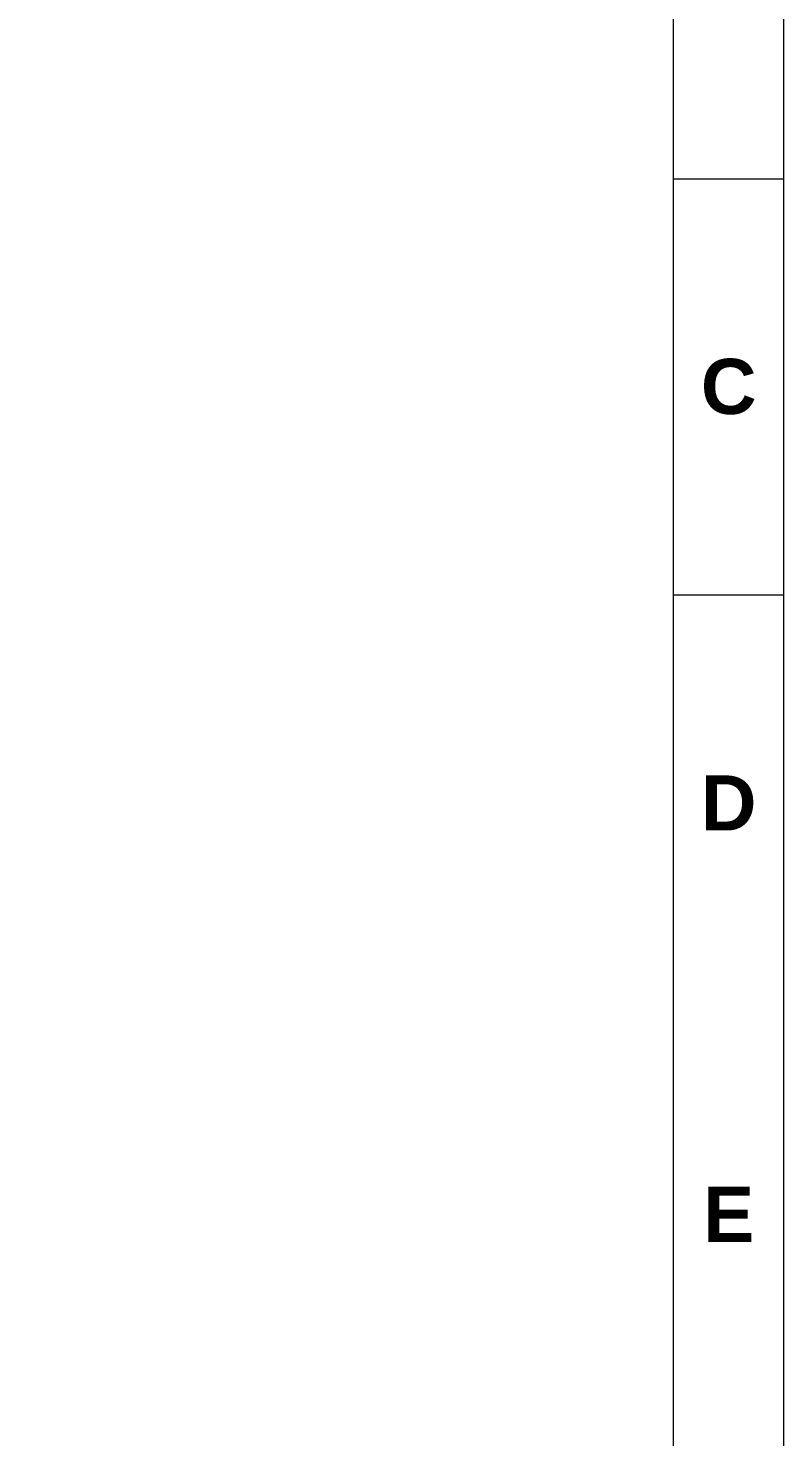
# Model space of a CAD drawing. Header units: inches. Extents: x -98933 to 1585249, y -3352739 to 192771.
# Drawn here: x 51795 to 52263, y 49984 to 50855 of the extents above; entities that cross this region are included whole.
import ezdxf

# ---------------------------------------------------------------- set-up
doc = ezdxf.new("R2010")
doc.units = ezdxf.units.IN
doc.header["$MEASUREMENT"] = 0
for name, color, linetype, lineweight in [('Inline', 7, 'Continuous', 0), ('Outline', 7, 'Continuous', 0), ('Scale', 7, 'Continuous', 0), ('Scale_Text', 7, 'Continuous', 0), ('Titelblk', 7, 'Continuous', 25), ('TITLE', 7, 'Continuous', 20)]:
    doc.layers.add(name, color=color, linetype=linetype, lineweight=lineweight)
doc.styles.get("Standard").update_dxf_attribs({"font": 'arialbd.ttf', "height": 24})

# ---------------------------------------------------------------- blocks, each defined once
blk = doc.blocks.new('PAGE')
at = {"layer": 'Inline', "color": 252, "lineweight": 15}
blk.add_lwpolyline([(178051640.63, 22656441.11), (178051640.63, 22657235.79), (178050505.36, 22657235.79), (178050505.36, 22656441.11)], close=True, dxfattribs=at)
at = {"layer": 'Outline', "color": 252, "lineweight": 15}
blk.add_line((178051662.57, 22656424.24), (178051662.57, 22657252.66), dxfattribs=at)
at = {"layer": 'Scale', "color": 252, "lineweight": 9}
for p, q in [((178051640.63, 22657086.79), (178051662.57, 22657086.79)), ((178051640.63, 22657004.01), (178051662.57, 22657004.01))]:
    blk.add_line(p, q, dxfattribs=at)
at = {"layer": 'Scale_Text', "color": 252, "lineweight": 13, "char_height": 10.97, "width": 8.3603, "attachment_point": 5}
for s, insert in [('C', (178051651.6, 22657045.4)), ('D', (178051651.6, 22656962.62)), ('E', (178051651.6, 22656880.75))]:
    blk.add_mtext(s, dxfattribs=dict(at, insert=insert))
blk = doc.blocks.new('Title')
at = {"layer": 'Titelblk', "color": 3, "linetype": 'Continuous', "lineweight": 0, "xscale": 3.014611567961765, "yscale": 3.014611567959946, "zscale": 3.014611567966516}
blk.add_blockref('PAGE', (-536855255.83, -68388223.96), dxfattribs=at)

msp = doc.modelspace()

# ---------------------------------------------------------------- block references
at = {"layer": 'TITLE', "xscale": 1.030567399780921, "yscale": 1.030567399780921, "zscale": 1.030567391253714}
msp.add_blockref('Title', (153932.48, 139295.73), dxfattribs=at)

doc.saveas('drawing.dxf')
